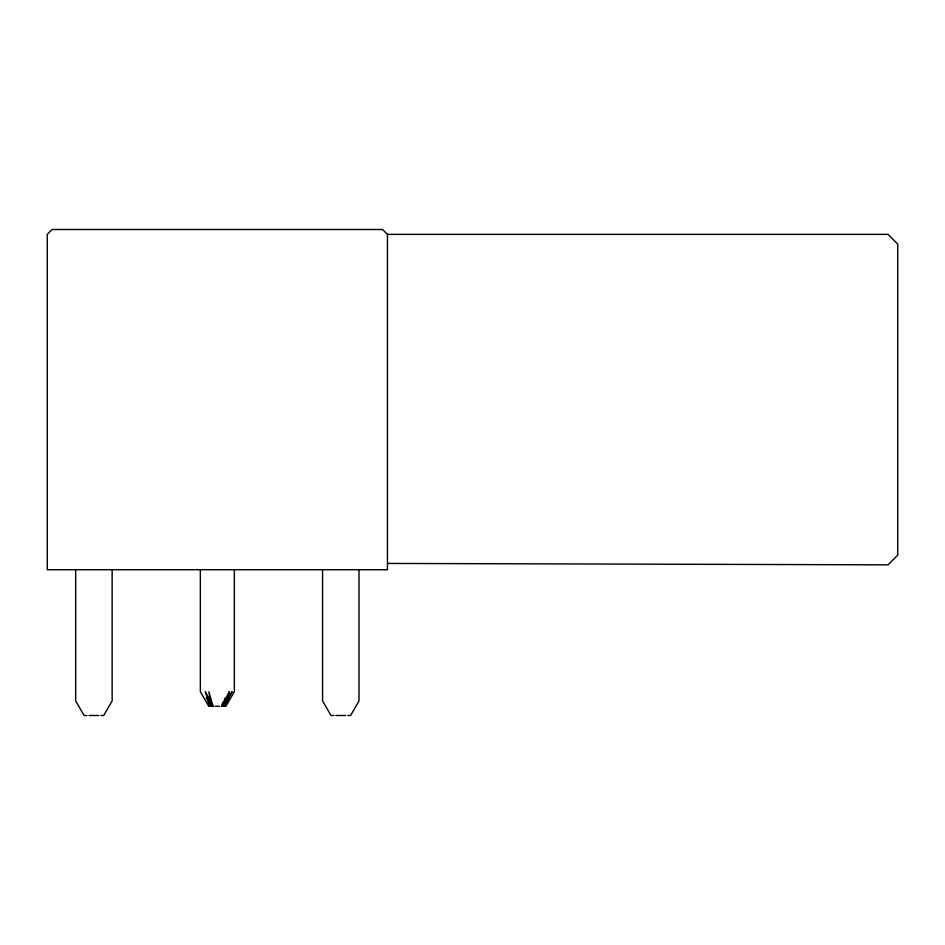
<?xml version="1.0" encoding="UTF-8"?>
<svg xmlns="http://www.w3.org/2000/svg" width="945" height="945" viewBox="0 0 945 945"><rect width="100%" height="100%" fill="white"/><g stroke="black" fill="none" stroke-linecap="round" stroke-linejoin="round"><path stroke-width="1.42" d="M234.36 569.705L234.36 691.681L225.938 706.269L221.65 706.269L229.375 691.681L224.792 706.269L232.08 691.681L223.422 706.269L224.756 698.308M221.65 706.269L222.796 702.289M223.422 706.269L229.375 691.681M387.45 234.36L387.45 569.705L47.25 569.705L47.25 234.36L52.105 229.505L382.595 229.505L387.45 234.36L888.028 234.36L897.75 244.082L897.75 555.117L888.028 564.838L387.45 563.433M206.223 697.764L211.278 706.269L208.845 691.681L213.05 706.269L208.762 706.269L200.34 691.681L200.34 569.705M215.129 706.269L219.571 706.269M86.975 715.495L84.093 715.495L75.683 700.918L75.683 569.705M89.007 715.495L98.812 715.495M100.843 715.495L103.714 715.495L112.136 700.918L112.136 569.705M333.857 715.495L330.986 715.495L322.564 700.918L322.564 569.705M335.888 715.495L345.693 715.495M347.725 715.495L350.607 715.495L359.017 700.918L359.017 569.705M206.612 694.114L213.05 706.269M208.089 702.619L209.908 706.269L205.325 691.681L211.278 706.269"/></g></svg>
